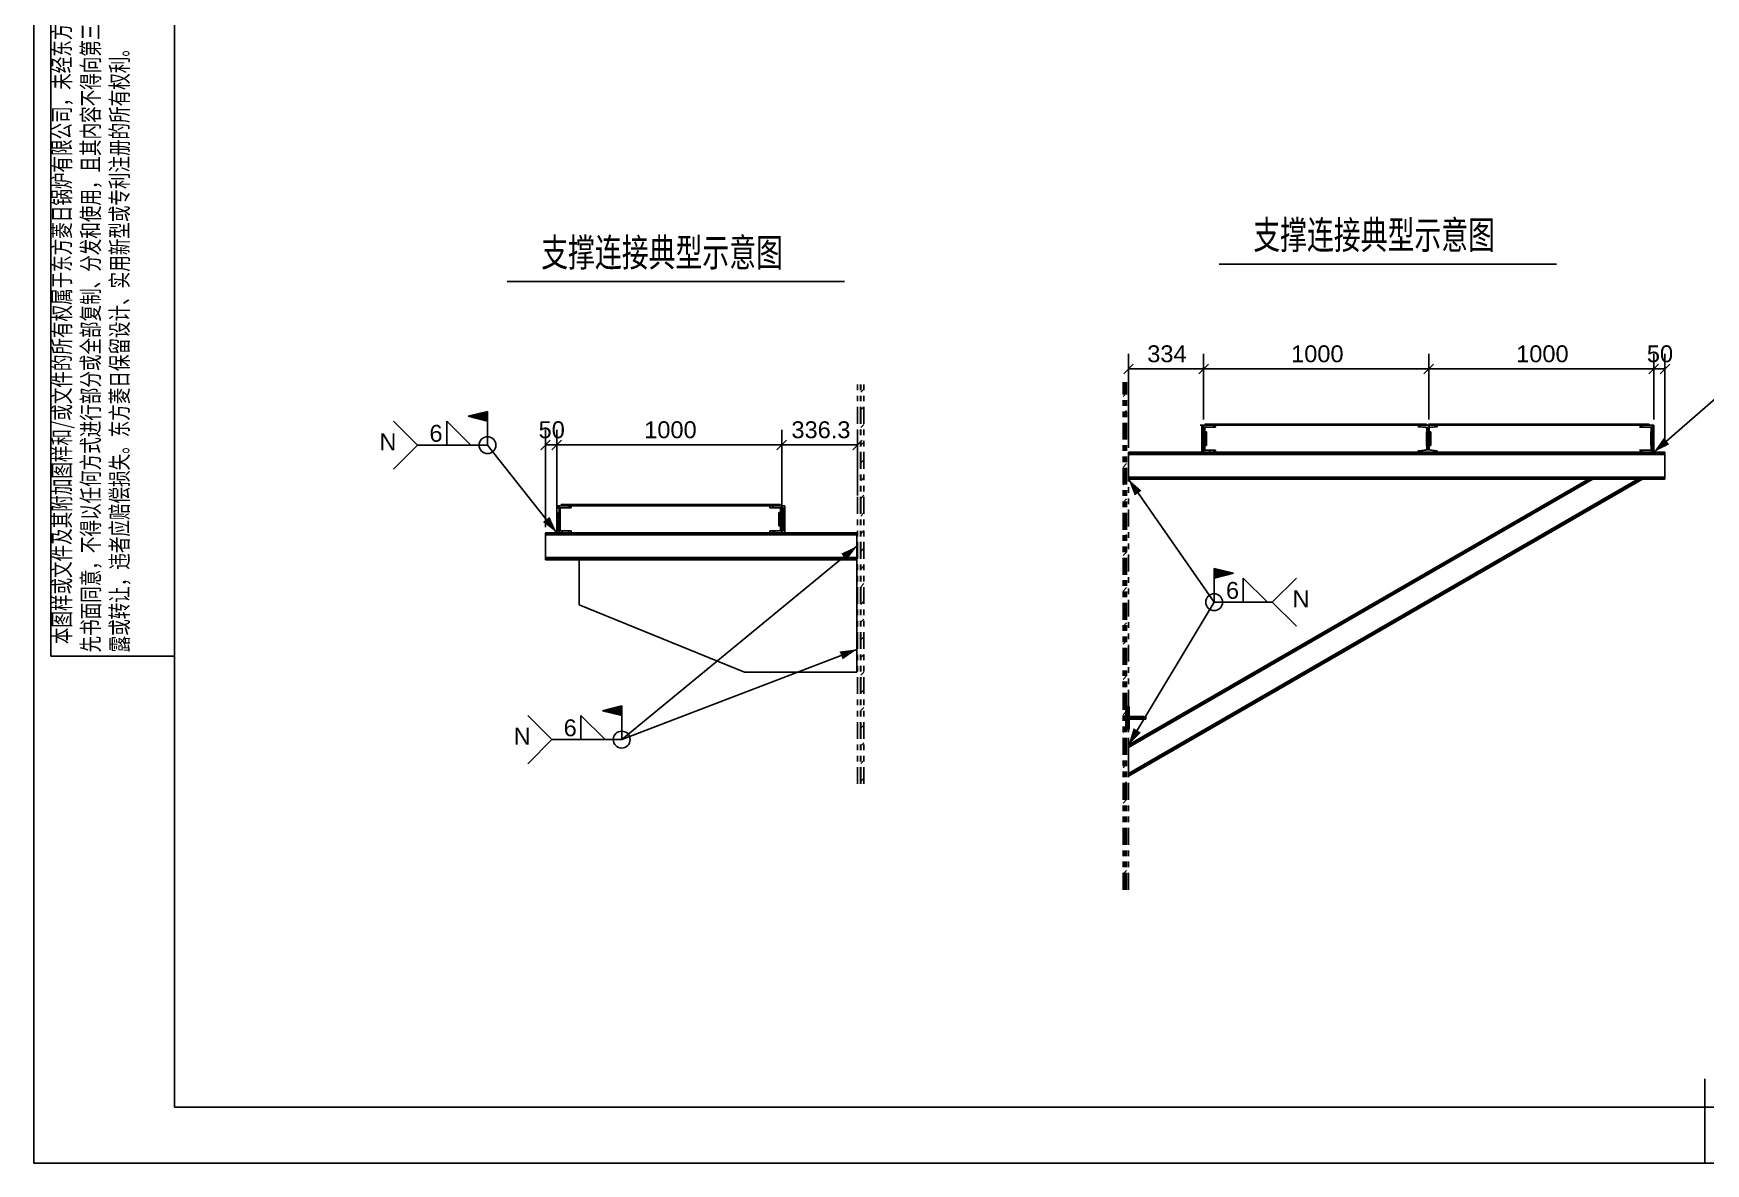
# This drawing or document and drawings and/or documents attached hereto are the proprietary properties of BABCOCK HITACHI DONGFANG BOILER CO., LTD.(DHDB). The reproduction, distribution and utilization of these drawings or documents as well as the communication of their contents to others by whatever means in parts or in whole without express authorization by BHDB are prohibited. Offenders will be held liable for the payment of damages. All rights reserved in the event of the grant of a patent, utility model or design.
# Model space of a CAD drawing. Extents: x -29529 to 29888, y -30881 to 11129.
# Drawn here: x -29529 to 191, y -30881 to -10797 of the extents above; entities that cross this region are included whole.
import ezdxf
from ezdxf.enums import TextEntityAlignment as Align

# ---------------------------------------------------------------- set-up
doc = ezdxf.new("R2010")
doc.units = 0
for name, pattern in [('XKITLINE00', [0]), ('XKITLINE01', [4, 1, -1, 1, -1]), ('XKITLINE05', [8, 3, -1, 1, -1, 1, -1])]:
    doc.linetypes.add(name, pattern=pattern)
doc.layers.add('13图框与明细表层', color=3, linetype='CONTINUOUS', lineweight=25)
doc.layers.add('14图纸信息层', color=2, linetype='CONTINUOUS', lineweight=25)
for name, color, linetype in [('dimension', 7, 'CONTINUOUS'), ('part1', 7, 'CONTINUOUS'), ('view', 7, 'CONTINUOUS'), ('weld', 7, 'CONTINUOUS')]:
    doc.layers.add(name, color=color, linetype=linetype)
doc.styles.add('FSDBHZ', font='dgtxt.shx', dxfattribs={"width": 0.7, "bigfont": 'dghzfs.shx'})
doc.styles.get("Standard").update_dxf_attribs({"font": 'dgtxt.shx', "width": 0.7})
doc.styles.add('STYLE_1', font='arial.ttf', dxfattribs={"height": 0.2})

# ---------------------------------------------------------------- blocks, each defined once
blk = doc.blocks.new('*D827')
at = {"layer": 'part1', "color": 0, "linetype": 'XKITLINE00'}
for p, q in [((1423.58, 184.69), (1424.22, 185.33)), ((1423.58, 181.54), (1424.22, 182.18)), ((1423.58, 178.4), (1424.22, 179.04)), ((1423.58, 175.26), (1424.22, 175.9)), ((1423.58, 172.11), (1424.22, 172.75)), ((1423.58, 168.97), (1424.22, 169.61)), ((1423.58, 165.83), (1424.22, 166.47)), ((1423.58, 162.68), (1424.22, 163.32)), ((1423.58, 159.54), (1424.22, 160.18)), ((1423.58, 156.4), (1424.22, 157.04)), ((1423.58, 153.25), (1424.22, 153.89)), ((1423.58, 150.11), (1424.22, 150.75)), ((1423.58, 146.97), (1424.22, 147.61)), ((1423.58, 143.83), (1424.22, 144.47)), ((1423.58, 140.68), (1424.22, 141.32)), ((1423.58, 137.54), (1424.22, 138.18)), ((1423.58, 134.4), (1424.22, 135.04)), ((1423.58, 131.25), (1424.22, 131.89)), ((1423.58, 128.11), (1424.22, 128.75)), ((1423.58, 124.97), (1424.22, 125.61)), ((1423.58, 121.82), (1424.22, 122.46)), ((1423.58, 118.68), (1424.22, 119.32)), ((1423.58, 115.54), (1424.22, 116.18)), ((1423.58, 112.39), (1424.22, 113.03)), ((1423.58, 109.25), (1424.22, 109.89)), ((1423.58, 106.11), (1424.22, 106.75)), ((1423.58, 102.97), (1424.22, 103.61)), ((1423.58, 99.82), (1424.22, 100.46)), ((1423.91, 97.01), (1424.22, 97.32))]:
    blk.add_line(p, q, dxfattribs=at)
blk = doc.blocks.new('*D828')
at = {"layer": 'part1', "color": 0, "linetype": 'XKITLINE00'}
for p, q in [((1424.18, 125.57), (1424.32, 125.71)), ((1425.94, 127.33), (1426.18, 127.57))]:
    blk.add_line(p, q, dxfattribs=at)
blk = doc.blocks.new('*D829')
at = {"layer": 'part1', "color": 0, "linetype": 'XKITLINE00'}
for p, q in [((1424.07, 128.61), (1424.32, 128.85)), ((1426.18, 127.57), (1426.42, 127.81))]:
    blk.add_line(p, q, dxfattribs=at)
blk = doc.blocks.new('*D830')
at = {"layer": 'part1', "color": 0, "linetype": 'XKITLINE00'}
for p, q in [((1478.18, 179.57), (1478.37, 179.76)), ((1481.32, 179.57), (1481.52, 179.77)), ((1484.46, 179.57), (1484.66, 179.77)), ((1487.61, 179.57), (1487.81, 179.77)), ((1490.76, 179.57), (1490.95, 179.77)), ((1493.89, 179.57), (1494.09, 179.76)), ((1497.04, 179.57), (1497.23, 179.76)), ((1500.18, 179.57), (1500.38, 179.77)), ((1503.32, 179.57), (1503.52, 179.77)), ((1506.47, 179.57), (1506.67, 179.77)), ((1509.61, 179.57), (1509.81, 179.77)), ((1512.75, 179.57), (1512.95, 179.77)), ((1515.89, 179.57), (1516.09, 179.77))]:
    blk.add_line(p, q, dxfattribs=at)
blk = doc.blocks.new('*D831')
at = {"layer": 'part1', "color": 0, "linetype": 'XKITLINE00'}
for p, q in [((1440.46, 179.57), (1440.66, 179.77)), ((1443.6, 179.57), (1443.8, 179.76)), ((1446.75, 179.57), (1446.95, 179.77)), ((1449.9, 179.57), (1450.09, 179.77)), ((1453.03, 179.57), (1453.23, 179.76)), ((1456.18, 179.57), (1456.37, 179.76)), ((1459.32, 179.57), (1459.52, 179.77)), ((1462.46, 179.57), (1462.66, 179.77)), ((1465.61, 179.57), (1465.81, 179.77)), ((1468.75, 179.57), (1468.95, 179.77)), ((1471.89, 179.57), (1472.09, 179.77)), ((1475.03, 179.57), (1475.23, 179.77))]:
    blk.add_line(p, q, dxfattribs=at)
blk = doc.blocks.new('*D832')
at = {"layer": 'part1', "color": 0, "linetype": 'XKITLINE00'}
for p, q in [((1477.55, 178.94), (1477.75, 179.14)), ((1477.78, 179.17), (1478.18, 179.57)), ((1477.55, 175.8), (1477.75, 176)), ((1476.52, 174.77), (1476.85, 175.1))]:
    blk.add_line(p, q, dxfattribs=at)
blk = doc.blocks.new('*D833')
at = {"layer": 'part1', "color": 0, "linetype": 'XKITLINE00'}
for p, q in [((1515.57, 179.24), (1515.89, 179.57)), ((1517.47, 178), (1517.69, 178.22)), ((1517.38, 174.77), (1517.69, 175.08))]:
    blk.add_line(p, q, dxfattribs=at)
blk = doc.blocks.new('*D834')
at = {"layer": 'part1', "color": 0, "linetype": 'XKITLINE00'}
for p, q in [((1437.59, 176.7), (1437.81, 176.92)), ((1438.8, 174.77), (1439.16, 175.13))]:
    blk.add_line(p, q, dxfattribs=at)
blk = doc.blocks.new('*D835')
at = {"layer": 'part1', "color": 0, "linetype": 'XKITLINE00'}
for p, q in [((1500.55, 781.82), (1501.12, 782.38)), ((1500.55, 778.68), (1501.12, 779.24)), ((1500.55, 775.53), (1501.12, 776.1)), ((1500.55, 772.39), (1501.12, 772.95)), ((1500.55, 769.25), (1501.12, 769.81)), ((1500.55, 766.1), (1501.12, 766.67)), ((1500.55, 762.96), (1501.12, 763.52)), ((1500.55, 759.82), (1501.12, 760.38)), ((1500.55, 756.68), (1501.12, 757.24)), ((1500.55, 753.53), (1501.12, 754.1)), ((1500.55, 750.39), (1501.12, 750.95)), ((1500.55, 747.25), (1501.12, 747.81)), ((1500.55, 744.1), (1501.12, 744.67)), ((1500.55, 740.96), (1501.12, 741.52)), ((1500.55, 737.82), (1501.12, 738.38)), ((1500.55, 734.67), (1501.12, 735.24)), ((1500.55, 731.53), (1501.12, 732.09)), ((1500.55, 728.39), (1501.12, 728.95)), ((1500.55, 725.24), (1501.12, 725.81)), ((1500.55, 722.1), (1501.12, 722.66)), ((1500.55, 718.96), (1501.12, 719.52)), ((1500.55, 715.82), (1501.12, 716.38)), ((1500.55, 712.67), (1501.12, 713.24))]:
    blk.add_line(p, q, dxfattribs=at)
blk = doc.blocks.new('*D836')
at = {"layer": 'part1', "color": 0, "linetype": 'XKITLINE00'}
for p, q in [((1448.97, 761.66), (1449.17, 761.86)), ((1452.11, 761.66), (1452.31, 761.86)), ((1455.25, 761.66), (1455.45, 761.86)), ((1458.4, 761.66), (1458.6, 761.86)), ((1461.54, 761.67), (1461.74, 761.86)), ((1464.68, 761.66), (1464.88, 761.86)), ((1467.83, 761.66), (1468.03, 761.86)), ((1470.97, 761.66), (1471.17, 761.86)), ((1474.11, 761.66), (1474.31, 761.86)), ((1477.26, 761.66), (1477.46, 761.86)), ((1480.4, 761.66), (1480.6, 761.86)), ((1483.54, 761.66), (1483.74, 761.86))]:
    blk.add_line(p, q, dxfattribs=at)
blk = doc.blocks.new('*D837')
at = {"layer": 'part1', "color": 0, "linetype": 'XKITLINE00'}
for p, q in [((1448.61, 761.3), (1448.97, 761.66)), ((1446.94, 759.63), (1447.16, 759.85)), ((1447.31, 756.86), (1447.67, 757.22))]:
    blk.add_line(p, q, dxfattribs=at)
blk = doc.blocks.new('*D838')
at = {"layer": 'part1', "color": 0, "linetype": 'XKITLINE00'}
for p, q in [((1486.33, 761.3), (1486.69, 761.66)), ((1486.82, 758.65), (1487.04, 758.87)), ((1485.03, 756.86), (1485.39, 757.22))]:
    blk.add_line(p, q, dxfattribs=at)
blk = doc.blocks.new('*D863')
at = {"layer": 'dimension', "color": 1, "linetype": 'XKITLINE00'}
for p, q in [((1425.39, 190.41), (1423.69, 188.72)), ((1424.54, 175.77), (1424.54, 192.27)), ((1438.75, 190.41), (1437.05, 188.72)), ((1437.9, 180.57), (1437.9, 192.27)), ((1424.54, 189.57), (1437.9, 189.57))]:
    blk.add_line(p, q, dxfattribs=at)
at = {"layer": 'dimension', "color": 1, "style": 'STYLE_1'}
blk.add_text('334', height=3, dxfattribs=at).set_placement((1427.88, 190.77))
blk = doc.blocks.new('*D864')
at = {"layer": 'dimension', "color": 1, "linetype": 'XKITLINE00'}
for p, q in [((1438.75, 190.41), (1437.05, 188.72)), ((1437.9, 180.57), (1437.9, 192.27)), ((1478.75, 190.41), (1477.05, 188.72)), ((1477.9, 180.57), (1477.9, 192.27)), ((1437.9, 189.57), (1477.9, 189.57))]:
    blk.add_line(p, q, dxfattribs=at)
at = {"layer": 'dimension', "color": 1, "style": 'STYLE_1'}
blk.add_text('1000', height=3, dxfattribs=at).set_placement((1453.45, 190.77))
blk = doc.blocks.new('*D865')
at = {"layer": 'dimension', "color": 1, "linetype": 'XKITLINE00'}
for p, q in [((1478.75, 190.41), (1477.05, 188.72)), ((1477.9, 180.57), (1477.9, 192.27)), ((1518.75, 190.41), (1517.05, 188.72)), ((1517.9, 180.57), (1517.9, 192.27)), ((1477.9, 189.57), (1517.9, 189.57))]:
    blk.add_line(p, q, dxfattribs=at)
at = {"layer": 'dimension', "color": 1, "style": 'STYLE_1'}
blk.add_text('1000', height=3, dxfattribs=at).set_placement((1493.45, 190.77))
blk = doc.blocks.new('*D866')
at = {"layer": 'dimension', "color": 1, "linetype": 'XKITLINE00'}
for p, q in [((1518.75, 190.41), (1517.05, 188.72)), ((1517.9, 180.57), (1517.9, 192.27)), ((1520.75, 190.41), (1519.05, 188.72)), ((1519.9, 175.77), (1519.9, 192.27)), ((1517.9, 189.57), (1519.9, 189.57))]:
    blk.add_line(p, q, dxfattribs=at)
at = {"layer": 'dimension', "color": 1, "style": 'STYLE_1'}
blk.add_text('50', height=3, dxfattribs=at).set_placement((1516.68, 190.77))
blk = doc.blocks.new('*D867')
at = {"layer": 'weld', "color": 3, "linetype": 'XKITLINE00'}
for p, q in [((1530.69, 185.93), (1530.69, 191.93)), ((1530.69, 191.93), (1534.12, 191.07)), ((1530.69, 190.21), (1534.12, 191.07)), ((1540.16, 185.93), (1535.87, 190.21)), ((1535.87, 190.21), (1535.87, 185.93)), ((1541.02, 185.93), (1545.3, 190.21)), ((1530.69, 185.93), (1517.9, 174.77)), ((1530.69, 185.93), (1541.02, 185.93)), ((1535.87, 185.93), (1540.16, 185.93)), ((1541.02, 185.93), (1545.3, 181.64))]:
    blk.add_line(p, q, dxfattribs=at)
for start, end in [(90, -90), (-90, 90)]:
    blk.add_arc((1530.69, 185.93), 1.5, start, end, dxfattribs=at)
at = {"layer": 'weld', "color": 3}
for points in [[(1530.69, 190.21), (1530.69, 191.93), (1530.69, 190.21), (1534.12, 191.07)], [(1517.9, 174.77), (1519.67, 177.3), (1517.9, 174.77), (1520.66, 176.17)]]:
    blk.add_solid(points, dxfattribs=at)
at = {"layer": 'weld', "color": 3, "style": 'STYLE_1'}
for s, p in [('6', (1532.79, 186.53)), ('N', (1544.62, 185.03))]:
    blk.add_text(s, height=3, dxfattribs=at).set_placement(p)
blk = doc.blocks.new('*D868')
at = {"layer": 'weld', "color": 3, "linetype": 'XKITLINE00'}
for p, q in [((1439.77, 148.12), (1424.54, 169.97)), ((1439.77, 148.12), (1439.77, 154.12)), ((1439.77, 154.12), (1443.2, 153.26)), ((1439.77, 152.41), (1443.2, 153.26)), ((1449.24, 148.12), (1444.95, 152.41)), ((1444.95, 152.41), (1444.95, 148.12)), ((1450.1, 148.12), (1454.38, 152.41)), ((1439.77, 148.12), (1424.54, 122.76)), ((1439.77, 148.12), (1450.1, 148.12)), ((1444.95, 148.12), (1449.24, 148.12)), ((1450.1, 148.12), (1454.38, 143.84))]:
    blk.add_line(p, q, dxfattribs=at)
for start, end in [(90, -90), (-90, 90)]:
    blk.add_arc((1439.77, 148.12), 1.5, start, end, dxfattribs=at)
at = {"layer": 'weld', "color": 3}
for points in [[(1424.54, 169.97), (1426.87, 167.93), (1424.54, 169.97), (1425.64, 167.08)], [(1439.77, 152.41), (1439.77, 154.12), (1439.77, 152.41), (1443.2, 153.26)], [(1424.54, 122.76), (1425.44, 125.72), (1424.54, 122.76), (1426.73, 124.95)]]:
    blk.add_solid(points, dxfattribs=at)
at = {"layer": 'weld', "color": 3, "style": 'STYLE_1'}
for s, p in [('6', (1441.87, 148.72)), ('N', (1453.7, 147.22))]:
    blk.add_text(s, height=3, dxfattribs=at).set_placement(p)
blk = doc.blocks.new('*D869')
at = {"layer": 'part1', "color": 6, "linetype": 'XKITLINE05'}
for p, q in [((1423.58, 97.01), (1423.58, 187.22)), ((1423.9, 97.01), (1423.9, 187.22)), ((1424.22, 97.01), (1424.22, 187.22)), ((1424.54, 129.57), (1424.54, 187.22)), ((1424.54, 125.57), (1424.54, 129.57)), ((1424.54, 97.01), (1424.54, 125.57))]:
    blk.add_line(p, q, dxfattribs=at)
blk = doc.blocks.new('*D870')
at = {"layer": 'part1', "color": 6, "linetype": 'XKITLINE05'}
for p, q in [((1423.78, 127.57), (1424.22, 127.57)), ((1423.78, 125.57), (1423.81, 125.57)), ((1423.81, 125.57), (1424.08, 125.57)), ((1424.02, 127.33), (1424.05, 127.33)), ((1424.02, 125.57), (1424.05, 125.57)), ((1424.05, 127.33), (1424.58, 127.33)), ((1424.05, 125.57), (1424.08, 125.57)), ((1424.08, 127.57), (1427.29, 127.57)), ((1424.08, 125.57), (1424.08, 127.57)), ((1424.08, 125.57), (1424.64, 125.57)), ((1424.32, 127.33), (1427.29, 127.33)), ((1424.32, 125.57), (1424.32, 127.33)), ((1424.4, 125.57), (1424.4, 127.57)), ((1424.64, 125.57), (1424.64, 127.33)), ((1427, 127.33), (1427, 127.33)), ((1427.29, 127.57), (1427.6, 127.57)), ((1427.29, 127.33), (1427.29, 127.57)), ((1427.29, 127.33), (1427.6, 127.33)), ((1427.48, 127.57), (1427.54, 127.57)), ((1427.54, 127.57), (1427.55, 127.57)), ((1427.6, 127.33), (1427.6, 127.57))]:
    blk.add_line(p, q, dxfattribs=at)
blk = doc.blocks.new('*D871')
at = {"layer": 'part1', "color": 6, "linetype": 'XKITLINE05'}
for p, q in [((1423.77, 129.57), (1424.06, 129.57)), ((1424.01, 129.57), (1424.07, 129.57)), ((1424.01, 127.81), (1424.3, 127.81)), ((1424.07, 129.57), (1424.65, 129.57)), ((1424.07, 127.57), (1424.07, 129.57)), ((1424.3, 127.81), (1424.32, 127.81)), ((1424.32, 127.81), (1424.32, 129.57)), ((1424.32, 127.81), (1427.61, 127.81)), ((1424.41, 127.57), (1424.41, 129.57)), ((1424.65, 127.81), (1424.65, 129.57)), ((1427.28, 127.57), (1427.28, 127.81)), ((1427.61, 127.57), (1427.61, 127.81)), ((1423.77, 127.57), (1424.41, 127.57)), ((1424.07, 127.57), (1427.28, 127.57)), ((1427.28, 127.57), (1427.29, 127.57)), ((1427.28, 127.57), (1427.29, 127.57)), ((1427.29, 127.57), (1427.29, 127.57)), ((1427.29, 127.57), (1427.48, 127.57)), ((1427.48, 127.57), (1427.55, 127.57)), ((1427.54, 127.57), (1427.55, 127.57)), ((1427.55, 127.57), (1427.61, 127.57))]:
    blk.add_line(p, q, dxfattribs=at)
blk = doc.blocks.new('*D872')
at = {"layer": 'part1', "color": 2, "linetype": 'XKITLINE00'}
blk.add_line((1438.11, 179.77), (1438.4, 179.77), dxfattribs=at)
at = {"layer": 'part1', "color": 0, "linetype": 'XKITLINE01'}
for p, q in [((1438.11, 179.57), (1477.5, 179.57)), ((1438.4, 179.77), (1477.5, 179.77)), ((1438.58, 179.57), (1438.58, 179.77)), ((1438.7, 179.57), (1438.7, 179.77)), ((1477.37, 179.57), (1477.37, 179.77)), ((1477.5, 179.57), (1477.5, 179.77))]:
    blk.add_line(p, q, dxfattribs=at)
blk = doc.blocks.new('*D873')
at = {"layer": 'part1', "color": 0, "linetype": 'XKITLINE01'}
for p, q in [((1475.96, 179.57), (1476.3, 179.57)), ((1476.17, 179.3), (1476.42, 179.3)), ((1476.3, 179.57), (1479.38, 179.57)), ((1476.42, 179.3), (1476.42, 179.57)), ((1476.42, 179.3), (1477.78, 179.17)), ((1477.55, 179.17), (1478, 179.17)), ((1477.8, 175.17), (1477.8, 179.17)), ((1478.92, 179.3), (1479.38, 179.3)), ((1475.96, 174.77), (1479.38, 174.77)), ((1476.17, 175.03), (1476.42, 175.03)), ((1476.42, 175.03), (1477.78, 175.16)), ((1476.42, 174.77), (1476.42, 175.03)), ((1477.55, 175.17), (1478, 175.17)), ((1478.92, 175.03), (1479.38, 175.03))]:
    blk.add_line(p, q, dxfattribs=at)
at = {"layer": 'part1', "color": 2, "linetype": 'XKITLINE00'}
for p, q in [((1475.96, 179.3), (1476.17, 179.3)), ((1477.34, 179.17), (1477.55, 179.17)), ((1477.78, 179.17), (1477.8, 179.17)), ((1478, 179.17), (1479.38, 179.3)), ((1478, 175.17), (1478, 179.17)), ((1479.38, 179.3), (1479.38, 179.57)), ((1475.96, 175.03), (1476.17, 175.03)), ((1477.34, 175.17), (1477.55, 175.17)), ((1477.78, 175.16), (1477.8, 175.17)), ((1478, 175.17), (1479.38, 175.03)), ((1479.38, 174.77), (1479.38, 175.03))]:
    blk.add_line(p, q, dxfattribs=at)
blk = doc.blocks.new('*D874')
at = {"layer": 'part1', "color": 2, "linetype": 'XKITLINE00'}
for p, q in [((1478.05, 179.77), (1516.98, 179.77)), ((1478.05, 179.57), (1478.05, 179.77)), ((1478.05, 179.57), (1516.9, 179.57)), ((1516.9, 179.57), (1516.9, 179.77)), ((1516.98, 179.77), (1517.1, 179.77)), ((1516.98, 179.57), (1516.98, 179.77)), ((1517.1, 179.57), (1517.1, 179.77))]:
    blk.add_line(p, q, dxfattribs=at)
at = {"layer": 'part1', "color": 0, "linetype": 'XKITLINE01'}
for p, q in [((1478.05, 179.77), (1516.98, 179.77)), ((1478.17, 179.57), (1478.17, 179.77)), ((1478.3, 179.57), (1478.3, 179.77)), ((1516.9, 179.57), (1517.1, 179.57))]:
    blk.add_line(p, q, dxfattribs=at)
blk = doc.blocks.new('*D875')
at = {"layer": 'part1', "color": 2, "linetype": 'XKITLINE00'}
for p, q in [((1438.4, 179.77), (1477.37, 179.77)), ((1438.4, 179.57), (1438.4, 179.77)), ((1438.4, 179.57), (1477.25, 179.57)), ((1477.25, 179.57), (1477.25, 179.77)), ((1477.37, 179.77), (1477.5, 179.77)), ((1477.37, 179.57), (1477.37, 179.77)), ((1477.5, 179.57), (1477.5, 179.77))]:
    blk.add_line(p, q, dxfattribs=at)
at = {"layer": 'part1', "color": 0, "linetype": 'XKITLINE01'}
for p, q in [((1438.4, 179.77), (1477.37, 179.77)), ((1438.58, 179.57), (1438.58, 179.77)), ((1438.7, 179.57), (1438.7, 179.77)), ((1477.25, 179.57), (1477.5, 179.57))]:
    blk.add_line(p, q, dxfattribs=at)
blk = doc.blocks.new('*D876')
at = {"layer": 'part1', "color": 2, "linetype": 'XKITLINE00'}
for p, q in [((1476.17, 179.57), (1479.13, 179.57)), ((1476.17, 179.3), (1476.17, 179.57)), ((1476.17, 179.3), (1477.55, 179.17)), ((1477.55, 175.17), (1477.55, 179.17)), ((1477.75, 179.17), (1479.13, 179.3)), ((1477.75, 179.17), (1478, 179.17)), ((1477.75, 175.17), (1477.75, 179.17)), ((1477.78, 179.17), (1477.8, 179.17)), ((1478, 179.17), (1479.38, 179.3)), ((1478, 175.17), (1478, 179.17)), ((1479.13, 179.3), (1479.13, 179.57)), ((1479.13, 179.3), (1479.38, 179.3)), ((1479.38, 179.3), (1479.38, 179.57)), ((1476.17, 175.03), (1477.55, 175.17)), ((1476.17, 174.77), (1476.17, 175.03)), ((1476.17, 174.77), (1479.13, 174.77)), ((1477.75, 175.17), (1478, 175.17)), ((1477.75, 175.17), (1479.13, 175.03)), ((1477.78, 175.16), (1477.8, 175.17)), ((1478, 175.17), (1479.38, 175.03)), ((1479.13, 175.03), (1479.38, 175.03)), ((1479.13, 174.77), (1479.13, 175.03)), ((1479.13, 174.77), (1479.36, 174.77)), ((1479.38, 174.77), (1479.38, 175.03))]:
    blk.add_line(p, q, dxfattribs=at)
at = {"layer": 'part1', "color": 0, "linetype": 'XKITLINE01'}
for p, q in [((1476.17, 179.3), (1476.42, 179.3)), ((1476.42, 179.3), (1476.42, 179.57)), ((1476.42, 179.3), (1477.78, 179.17)), ((1477.55, 179.17), (1477.8, 179.17)), ((1477.8, 175.17), (1477.8, 179.17)), ((1479.13, 179.57), (1479.38, 179.57)), ((1476.17, 175.03), (1476.42, 175.03)), ((1476.42, 175.03), (1477.78, 175.16)), ((1476.42, 174.77), (1476.42, 175.03)), ((1477.55, 175.17), (1477.8, 175.17)), ((1479.36, 174.77), (1479.38, 174.77))]:
    blk.add_line(p, q, dxfattribs=at)
blk = doc.blocks.new('*D877')
at = {"layer": 'part1', "color": 2, "linetype": 'XKITLINE00'}
for p, q in [((1515.57, 179.57), (1517.9, 179.57)), ((1515.57, 179.21), (1515.57, 179.57)), ((1515.57, 179.21), (1517.47, 179.21)), ((1517.47, 175.13), (1517.47, 179.21)), ((1517.69, 174.77), (1517.69, 179.57)), ((1517.9, 174.77), (1517.9, 179.57)), ((1515.57, 175.13), (1517.47, 175.13)), ((1515.57, 174.77), (1515.57, 175.13)), ((1515.57, 174.77), (1517.88, 174.77))]:
    blk.add_line(p, q, dxfattribs=at)
at = {"layer": 'part1', "color": 0, "linetype": 'XKITLINE01'}
for p, q in [((1515.78, 179.21), (1515.78, 179.57)), ((1517.47, 179.21), (1517.68, 179.21)), ((1517.68, 175.13), (1517.68, 179.21)), ((1517.69, 179.57), (1517.9, 179.57)), ((1515.57, 174.77), (1515.78, 174.77)), ((1515.78, 174.77), (1515.78, 175.13)), ((1517.47, 175.13), (1517.68, 175.13)), ((1517.88, 174.77), (1517.9, 174.77)), ((1517.88, 174.77), (1517.9, 174.77))]:
    blk.add_line(p, q, dxfattribs=at)
blk = doc.blocks.new('*D878')
at = {"layer": 'part1', "color": 2, "linetype": 'XKITLINE00'}
for p, q in [((1437.59, 179.57), (1439.72, 179.57)), ((1437.59, 174.77), (1437.59, 179.57)), ((1437.81, 179.21), (1440.02, 179.21)), ((1437.81, 175.13), (1437.81, 179.21)), ((1438.12, 175.13), (1438.12, 179.21)), ((1439.72, 179.21), (1439.72, 179.57)), ((1440.02, 179.21), (1440.02, 179.57)), ((1437.59, 174.77), (1439.99, 174.77)), ((1437.81, 175.13), (1439.91, 175.13)), ((1439.72, 174.77), (1439.72, 175.13)), ((1439.91, 175.13), (1440.02, 175.13)), ((1440.02, 174.77), (1440.02, 175.13))]:
    blk.add_line(p, q, dxfattribs=at)
at = {"layer": 'part1', "color": 0, "linetype": 'XKITLINE01'}
for p, q in [((1437.59, 179.57), (1437.79, 179.57)), ((1437.9, 174.77), (1437.9, 179.57)), ((1439.72, 179.57), (1440.02, 179.57)), ((1437.81, 175.13), (1438.01, 175.13)), ((1439.72, 175.13), (1439.91, 175.13)), ((1439.99, 174.77), (1440.02, 174.77))]:
    blk.add_line(p, q, dxfattribs=at)
blk = doc.blocks.new('*D879')
at = {"layer": 'part1', "color": 2, "linetype": 'XKITLINE00'}
for p, q in [((1424.54, 117.22), (1515.9, 169.97)), ((1424.54, 117.52), (1515.38, 169.97)), ((1424.54, 117.68), (1515.1, 169.97)), ((1424.54, 122.3), (1507.1, 169.97)), ((1424.54, 122.46), (1506.83, 169.97)), ((1424.54, 122.76), (1506.3, 169.97)), ((1506.3, 169.97), (1506.83, 169.97)), ((1515.38, 169.97), (1515.9, 169.97)), ((1424.54, 117.52), (1424.54, 122.76)), ((1424.54, 117.22), (1424.54, 117.52))]:
    blk.add_line(p, q, dxfattribs=at)
at = {"layer": 'part1', "color": 0, "linetype": 'XKITLINE01'}
blk.add_line((1506.83, 169.97), (1515.38, 169.97), dxfattribs=at)
blk = doc.blocks.new('*D880')
at = {"layer": 'part1', "color": 2, "linetype": 'XKITLINE00'}
for p, q in [((1424.54, 169.97), (1424.54, 174.77)), ((1424.54, 174.77), (1437.59, 174.77)), ((1424.54, 174.5), (1519.9, 174.5)), ((1424.54, 174.37), (1519.9, 174.37)), ((1439.99, 174.77), (1476.17, 174.77)), ((1479.36, 174.77), (1515.57, 174.77)), ((1517.88, 174.77), (1519.9, 174.77)), ((1519.9, 169.97), (1519.9, 174.77)), ((1424.54, 170.37), (1519.9, 170.37)), ((1424.54, 170.23), (1519.9, 170.23)), ((1424.54, 169.97), (1519.9, 169.97))]:
    blk.add_line(p, q, dxfattribs=at)
at = {"layer": 'part1', "color": 0, "linetype": 'XKITLINE01'}
for p, q in [((1437.59, 174.77), (1439.99, 174.77)), ((1476.17, 174.77), (1479.36, 174.77)), ((1515.57, 174.77), (1517.88, 174.77))]:
    blk.add_line(p, q, dxfattribs=at)
blk = doc.blocks.new('*D881')
at = {"layer": 'part1', "color": 2, "linetype": 'XKITLINE00'}
for p, q in [((1517.41, 178.37), (1517.47, 178.37)), ((1517.41, 175.97), (1517.41, 178.37)), ((1517.41, 175.97), (1517.47, 175.97))]:
    blk.add_line(p, q, dxfattribs=at)
at = {"layer": 'part1', "color": 0, "linetype": 'XKITLINE01'}
for p, q in [((1517.47, 178.37), (1517.65, 178.37)), ((1517.65, 175.97), (1517.65, 178.37)), ((1517.47, 175.97), (1517.65, 175.97))]:
    blk.add_line(p, q, dxfattribs=at)
blk = doc.blocks.new('*D882')
at = {"layer": 'part1', "color": 2, "linetype": 'XKITLINE00'}
for p, q in [((1438.16, 178.37), (1438.4, 178.37)), ((1438.16, 175.97), (1438.16, 178.37)), ((1438.4, 175.97), (1438.4, 178.37)), ((1438.16, 175.97), (1438.4, 175.97))]:
    blk.add_line(p, q, dxfattribs=at)
blk = doc.blocks.new('*D883')
at = {"layer": 'part1', "color": 2, "linetype": 'XKITLINE00'}
for p, q in [((1477.52, 178.37), (1477.55, 178.37)), ((1477.52, 175.97), (1477.52, 178.37)), ((1477.52, 175.97), (1477.55, 175.97))]:
    blk.add_line(p, q, dxfattribs=at)
at = {"layer": 'part1', "color": 0, "linetype": 'XKITLINE01'}
for p, q in [((1477.55, 178.37), (1477.76, 178.37)), ((1477.76, 175.97), (1477.76, 178.37)), ((1477.55, 175.97), (1477.76, 175.97))]:
    blk.add_line(p, q, dxfattribs=at)
blk = doc.blocks.new('*D884')
at = {"layer": 'part1', "color": 2, "linetype": 'XKITLINE00'}
for p, q in [((1478.04, 178.37), (1478.28, 178.37)), ((1478.04, 175.97), (1478.04, 178.37)), ((1478.28, 175.97), (1478.28, 178.37)), ((1478.04, 175.97), (1478.28, 175.97))]:
    blk.add_line(p, q, dxfattribs=at)
blk = doc.blocks.new('*D885')
at = {"layer": 'part1', "color": 2, "linetype": 'XKITLINE00'}
for p, q in [((1437.3, 179.57), (1437.59, 179.57)), ((1438.12, 175.13), (1438.12, 179.21)), ((1440.02, 179.21), (1440.02, 179.57)), ((1440.02, 174.77), (1440.02, 175.13))]:
    blk.add_line(p, q, dxfattribs=at)
at = {"layer": 'part1', "color": 0, "linetype": 'XKITLINE01'}
for p, q in [((1437.52, 179.21), (1437.69, 179.21)), ((1437.59, 179.57), (1437.79, 179.57)), ((1437.69, 179.21), (1440.02, 179.21)), ((1437.79, 179.57), (1440.02, 179.57)), ((1437.9, 174.77), (1437.9, 179.57)), ((1437.3, 174.77), (1440.02, 174.77)), ((1437.52, 175.13), (1440.02, 175.13))]:
    blk.add_line(p, q, dxfattribs=at)
blk = doc.blocks.new('*D886')
at = {"layer": 'part1', "color": 0, "linetype": 'XKITLINE01'}
for p, q in [((1515.39, 179.57), (1517.69, 179.57)), ((1515.57, 179.21), (1517.68, 179.21)), ((1515.78, 179.21), (1515.78, 179.57)), ((1517.51, 179.57), (1517.9, 179.57)), ((1517.68, 175.13), (1517.68, 179.21)), ((1515.39, 174.77), (1515.78, 174.77)), ((1515.57, 175.13), (1515.78, 175.13)), ((1515.78, 175.13), (1517.68, 175.13)), ((1515.78, 174.77), (1515.78, 175.13)), ((1515.78, 174.77), (1517.9, 174.77))]:
    blk.add_line(p, q, dxfattribs=at)
at = {"layer": 'part1', "color": 2, "linetype": 'XKITLINE00'}
for p, q in [((1515.39, 179.21), (1515.57, 179.21)), ((1517.9, 174.77), (1517.9, 179.57)), ((1515.39, 175.13), (1515.57, 175.13))]:
    blk.add_line(p, q, dxfattribs=at)
blk = doc.blocks.new('*D887')
at = {"layer": 'part1', "color": 2, "linetype": 'XKITLINE00'}
blk.add_line((1477.84, 179.77), (1478.05, 179.77), dxfattribs=at)
at = {"layer": 'part1', "color": 0, "linetype": 'XKITLINE01'}
for p, q in [((1477.84, 179.57), (1515.78, 179.57)), ((1478.05, 179.77), (1517.1, 179.77)), ((1478.17, 179.57), (1478.17, 179.77)), ((1478.3, 179.57), (1478.3, 179.77)), ((1515.78, 179.57), (1517.1, 179.57)), ((1516.98, 179.57), (1516.98, 179.77)), ((1517.1, 179.57), (1517.1, 179.77))]:
    blk.add_line(p, q, dxfattribs=at)
blk = doc.blocks.new('*D889')
at = {"layer": 'weld', "color": 3, "linetype": 'XKITLINE00'}
for p, q in [((1421.79, 772.42), (1417.51, 776.7)), ((1431.26, 772.42), (1426.97, 776.7)), ((1426.97, 776.7), (1426.97, 772.42)), ((1434.22, 778.42), (1430.79, 777.56)), ((1434.22, 776.7), (1430.79, 777.56)), ((1434.22, 772.42), (1434.22, 778.42)), ((1421.79, 772.42), (1417.51, 768.13)), ((1421.79, 772.42), (1434.22, 772.42)), ((1426.97, 772.42), (1431.26, 772.42)), ((1434.22, 772.42), (1446.52, 756.86))]:
    blk.add_line(p, q, dxfattribs=at)
for start, end in [(90, -90), (-90, 90)]:
    blk.add_arc((1434.22, 772.42), 1.5, start, end, dxfattribs=at)
at = {"layer": 'weld', "color": 3}
for points in [[(1434.22, 776.7), (1430.79, 777.56), (1434.22, 776.7), (1434.22, 778.42)], [(1446.52, 756.86), (1444.07, 758.75), (1446.52, 756.86), (1445.25, 759.68)]]:
    blk.add_solid(points, dxfattribs=at)
at = {"layer": 'weld', "color": 3, "style": 'STYLE_1'}
for s, p in [('6', (1423.89, 773.02)), ('N', (1415, 771.52))]:
    blk.add_text(s, height=3, dxfattribs=at).set_placement(p)
blk = doc.blocks.new('*D890')
at = {"layer": 'weld', "color": 3, "linetype": 'XKITLINE00'}
for p, q in [((1458.07, 720.09), (1499.88, 754.46)), ((1458.07, 720.09), (1499.88, 736.13)), ((1458.07, 726.09), (1454.64, 725.23)), ((1458.07, 724.38), (1454.64, 725.23)), ((1458.07, 720.09), (1458.07, 726.09)), ((1445.65, 720.09), (1441.36, 724.38)), ((1455.12, 720.09), (1450.83, 724.38)), ((1450.83, 724.38), (1450.83, 720.09)), ((1445.65, 720.09), (1441.36, 715.8)), ((1445.65, 720.09), (1458.07, 720.09)), ((1450.83, 720.09), (1455.12, 720.09))]:
    blk.add_line(p, q, dxfattribs=at)
for start, end in [(90, -90), (-90, 90)]:
    blk.add_arc((1458.07, 720.09), 1.5, start, end, dxfattribs=at)
at = {"layer": 'weld', "color": 3}
for points in [[(1499.88, 754.46), (1498.04, 751.98), (1499.88, 754.46), (1497.09, 753.14)], [(1499.88, 736.13), (1497.35, 734.35), (1499.88, 736.13), (1496.81, 735.75)], [(1458.07, 724.38), (1454.64, 725.23), (1458.07, 724.38), (1458.07, 726.09)]]:
    blk.add_solid(points, dxfattribs=at)
at = {"layer": 'weld', "color": 3, "style": 'STYLE_1'}
for s, p in [('6', (1447.75, 720.69)), ('N', (1438.86, 719.19))]:
    blk.add_text(s, height=3, dxfattribs=at).set_placement(p)
blk = doc.blocks.new('*D891')
at = {"layer": 'dimension', "color": 1, "linetype": 'XKITLINE00'}
for p, q in [((1445.37, 773.31), (1443.67, 771.61)), ((1444.52, 757.86), (1444.52, 775.16)), ((1447.37, 773.31), (1445.67, 771.61)), ((1446.52, 757.86), (1446.52, 775.16)), ((1444.52, 772.46), (1446.52, 772.46))]:
    blk.add_line(p, q, dxfattribs=at)
at = {"layer": 'dimension', "color": 1, "style": 'STYLE_1'}
blk.add_text('50', height=3, dxfattribs=at).set_placement((1443.3, 773.66))
blk = doc.blocks.new('*D892')
at = {"layer": 'dimension', "color": 1, "linetype": 'XKITLINE00'}
for p, q in [((1447.37, 773.31), (1445.67, 771.61)), ((1446.52, 757.86), (1446.52, 775.16)), ((1487.37, 773.31), (1485.67, 771.61)), ((1486.52, 757.86), (1486.52, 775.16)), ((1446.52, 772.46), (1486.52, 772.46))]:
    blk.add_line(p, q, dxfattribs=at)
at = {"layer": 'dimension', "color": 1, "style": 'STYLE_1'}
blk.add_text('1000', height=3, dxfattribs=at).set_placement((1462.07, 773.66))
blk = doc.blocks.new('*D893')
at = {"layer": 'dimension', "color": 1, "linetype": 'XKITLINE00'}
for p, q in [((1487.37, 773.31), (1485.67, 771.61)), ((1486.52, 757.86), (1486.52, 775.16)), ((1500.83, 773.31), (1499.13, 771.61)), ((1499.98, 763.46), (1499.98, 775.16)), ((1486.52, 772.46), (1499.98, 772.46))]:
    blk.add_line(p, q, dxfattribs=at)
at = {"layer": 'dimension', "color": 1, "style": 'STYLE_1'}
blk.add_text('336.3', height=3, dxfattribs=at).set_placement((1488.24, 773.66))
blk = doc.blocks.new('*D894')
at = {"layer": 'part1', "color": 0, "linetype": 'XKITLINE01'}
for p, q in [((1446.78, 760.46), (1447.02, 760.46)), ((1446.78, 758.06), (1446.78, 760.46)), ((1446.78, 758.06), (1446.78, 760.46)), ((1446.78, 758.06), (1447.02, 758.06)), ((1447.02, 758.06), (1447.02, 760.46)), ((1447.02, 758.06), (1447.02, 760.46))]:
    blk.add_line(p, q, dxfattribs=at)
blk = doc.blocks.new('*D895')
at = {"layer": 'part1', "color": 6, "linetype": 'XKITLINE05'}
for p, q in [((1499.98, 712.21), (1499.98, 783.88)), ((1500.54, 712.21), (1500.54, 783.88)), ((1500.55, 712.21), (1500.55, 783.88)), ((1501.12, 712.21), (1501.12, 783.88))]:
    blk.add_line(p, q, dxfattribs=at)
blk = doc.blocks.new('*D896')
at = {"layer": 'part1', "color": 2, "linetype": 'XKITLINE00'}
for p, q in [((1447.32, 761.66), (1447.32, 761.86)), ((1447.32, 761.86), (1486.24, 761.86)), ((1447.45, 761.66), (1447.45, 761.86)), ((1447.74, 761.66), (1447.74, 761.86)), ((1447.74, 761.66), (1486.24, 761.66)), ((1486.24, 761.66), (1486.24, 761.86))]:
    blk.add_line(p, q, dxfattribs=at)
at = {"layer": 'part1', "color": 0, "linetype": 'XKITLINE01'}
for p, q in [((1447.32, 761.86), (1486.18, 761.86)), ((1447.32, 761.66), (1447.74, 761.66)), ((1485.73, 761.66), (1485.73, 761.86)), ((1485.85, 761.66), (1485.85, 761.86))]:
    blk.add_line(p, q, dxfattribs=at)
blk = doc.blocks.new('*D897')
at = {"layer": 'part1', "color": 2, "linetype": 'XKITLINE00'}
for p, q in [((1446.52, 761.66), (1449.06, 761.66)), ((1446.52, 756.86), (1446.52, 761.66)), ((1446.94, 756.86), (1446.94, 761.66)), ((1447.16, 761.3), (1449.06, 761.3)), ((1447.16, 757.22), (1447.16, 761.3)), ((1449.06, 761.3), (1449.06, 761.66)), ((1446.55, 756.86), (1449.06, 756.86)), ((1447.16, 757.22), (1449.06, 757.22)), ((1449.06, 756.86), (1449.06, 757.22))]:
    blk.add_line(p, q, dxfattribs=at)
at = {"layer": 'part1', "color": 0, "linetype": 'XKITLINE01'}
for p, q in [((1446.74, 761.3), (1448.76, 761.3)), ((1446.74, 757.22), (1446.74, 761.3)), ((1448.64, 761.3), (1448.64, 761.66)), ((1446.52, 756.86), (1446.55, 756.86)), ((1446.52, 756.86), (1446.55, 756.86)), ((1446.74, 757.22), (1447.16, 757.22)), ((1446.74, 757.22), (1447.16, 757.22)), ((1448.64, 756.86), (1448.64, 757.22))]:
    blk.add_line(p, q, dxfattribs=at)
blk = doc.blocks.new('*D898')
at = {"layer": 'part1', "color": 2, "linetype": 'XKITLINE00'}
for p, q in [((1484.4, 761.3), (1484.4, 761.66)), ((1484.4, 761.3), (1484.51, 761.3)), ((1484.51, 761.3), (1486.82, 761.3)), ((1484.91, 761.66), (1487.04, 761.66)), ((1484.91, 761.3), (1484.91, 761.66)), ((1486.3, 757.22), (1486.3, 761.3)), ((1486.82, 757.22), (1486.82, 761.3)), ((1487.04, 756.86), (1487.04, 761.66)), ((1484.4, 756.86), (1484.4, 757.22)), ((1484.4, 757.22), (1486.82, 757.22)), ((1484.43, 756.86), (1484.91, 756.86)), ((1484.91, 756.86), (1484.91, 757.22)), ((1484.91, 756.86), (1487.04, 756.86))]:
    blk.add_line(p, q, dxfattribs=at)
at = {"layer": 'part1', "color": 0, "linetype": 'XKITLINE01'}
for p, q in [((1484.4, 761.66), (1484.91, 761.66)), ((1484.4, 761.3), (1484.51, 761.3)), ((1486.52, 756.86), (1486.52, 761.66)), ((1486.73, 761.3), (1486.82, 761.3)), ((1484.4, 756.86), (1484.43, 756.86)), ((1484.84, 757.22), (1486.3, 757.22)), ((1486.73, 757.22), (1486.82, 757.22))]:
    blk.add_line(p, q, dxfattribs=at)
blk = doc.blocks.new('*D899')
at = {"layer": 'part1', "color": 0, "linetype": 'XKITLINE01'}
blk.add_line((1450.52, 752.06), (1499.88, 752.06), dxfattribs=at)
at = {"layer": 'part1', "color": 2, "linetype": 'XKITLINE00'}
for p, q in [((1450.52, 744.06), (1450.52, 752.06)), ((1499.88, 732.06), (1499.88, 752.06)), ((1450.52, 744.06), (1479.88, 732.06)), ((1479.88, 732.06), (1499.88, 732.06))]:
    blk.add_line(p, q, dxfattribs=at)
blk = doc.blocks.new('*D900')
at = {"layer": 'part1', "color": 2, "linetype": 'XKITLINE00'}
for p, q in [((1444.52, 752.06), (1444.52, 756.86)), ((1444.52, 756.86), (1446.55, 756.86)), ((1444.52, 756.6), (1499.88, 756.6)), ((1444.52, 756.46), (1499.88, 756.46)), ((1449.06, 756.86), (1484.43, 756.86)), ((1487.04, 756.86), (1499.88, 756.86)), ((1499.88, 752.06), (1499.88, 756.86)), ((1444.52, 752.46), (1499.88, 752.46)), ((1444.52, 752.33), (1499.88, 752.33)), ((1444.52, 752.06), (1499.88, 752.06))]:
    blk.add_line(p, q, dxfattribs=at)
at = {"layer": 'part1', "color": 0, "linetype": 'XKITLINE01'}
for p, q in [((1446.55, 756.86), (1449.06, 756.86)), ((1484.43, 756.86), (1487.04, 756.86))]:
    blk.add_line(p, q, dxfattribs=at)
blk = doc.blocks.new('*D901')
at = {"layer": 'part1', "color": 2, "linetype": 'XKITLINE00'}
for p, q in [((1486.02, 760.46), (1486.02, 760.46)), ((1486.02, 760.46), (1486.26, 760.46)), ((1486.02, 758.06), (1486.02, 760.46)), ((1486.02, 758.06), (1486.02, 758.06)), ((1486.02, 758.06), (1486.26, 758.06)), ((1486.26, 760.46), (1486.26, 760.46)), ((1486.26, 758.06), (1486.26, 760.46)), ((1486.26, 758.06), (1486.26, 758.06))]:
    blk.add_line(p, q, dxfattribs=at)
at = {"layer": 'part1', "color": 0, "linetype": 'XKITLINE01'}
for p, q in [((1486.02, 758.06), (1486.02, 760.46)), ((1486.26, 758.06), (1486.26, 760.46))]:
    blk.add_line(p, q, dxfattribs=at)
blk = doc.blocks.new('*D902')
at = {"layer": 'part1', "color": 0, "linetype": 'XKITLINE01'}
for p, q in [((1447.32, 761.86), (1486.17, 761.86)), ((1447.32, 761.66), (1447.32, 761.86)), ((1447.32, 761.66), (1484.4, 761.66)), ((1447.45, 761.66), (1447.45, 761.86)), ((1484.4, 761.66), (1486.17, 761.66)), ((1485.72, 761.66), (1485.72, 761.86)), ((1485.84, 761.66), (1485.84, 761.86))]:
    blk.add_line(p, q, dxfattribs=at)
blk = doc.blocks.new('*D903')
at = {"layer": 'part1', "color": 0, "linetype": 'XKITLINE01'}
for p, q in [((1446.52, 761.66), (1448.76, 761.66)), ((1446.74, 761.3), (1449.02, 761.3)), ((1446.74, 757.22), (1446.74, 761.3)), ((1446.86, 761.3), (1447.12, 761.3)), ((1448.64, 761.3), (1448.64, 761.66)), ((1448.76, 761.66), (1449.02, 761.66)), ((1446.52, 756.86), (1449.02, 756.86)), ((1446.74, 757.22), (1449.02, 757.22)), ((1448.64, 756.86), (1448.64, 757.22))]:
    blk.add_line(p, q, dxfattribs=at)
at = {"layer": 'part1', "color": 2, "linetype": 'XKITLINE00'}
blk.add_line((1446.52, 756.86), (1446.52, 761.66), dxfattribs=at)
blk = doc.blocks.new('*D904')
at = {"layer": 'part1', "color": 0, "linetype": 'XKITLINE01'}
for p, q in [((1484.4, 761.66), (1486.63, 761.66)), ((1484.4, 761.3), (1486.75, 761.3)), ((1484.4, 761.3), (1484.51, 761.3)), ((1486.52, 756.86), (1486.52, 761.66)), ((1486.63, 761.66), (1486.97, 761.66)), ((1484.4, 757.22), (1486.73, 757.22)), ((1484.4, 757.22), (1484.84, 757.22)), ((1484.4, 756.86), (1486.95, 756.86)), ((1484.84, 757.22), (1484.84, 757.22)), ((1484.84, 756.86), (1484.84, 756.86)), ((1486.73, 757.22), (1486.75, 757.22)), ((1486.95, 756.86), (1486.97, 756.86))]:
    blk.add_line(p, q, dxfattribs=at)
at = {"layer": 'part1', "color": 2, "linetype": 'XKITLINE00'}
for p, q in [((1484.4, 761.3), (1484.4, 761.66)), ((1486.3, 757.22), (1486.3, 761.3)), ((1484.4, 756.86), (1484.4, 757.22))]:
    blk.add_line(p, q, dxfattribs=at)

msp = doc.modelspace()

# ---------------------------------------------------------------- linework, layer by layer
at = {"layer": '13图框与明细表层', "color": 1}
for p, q in [((-29521.2, 11124.1), (-29521.2, -30875.9)), ((-29521.2, -30875.9), (29878.8, -30875.9))]:
    msp.add_line(p, q, dxfattribs=at)
at = {"layer": '13图框与明细表层', "color": 7}
for p, q in [((-27021.2, 10124.1), (-27021.2, -29875.9)), ((-29221.2, -21862.2), (-29221.2, 2137.8)), ((-27021.2, -21862.2), (-29221.2, -21862.2)), ((178.8, -30875.9), (178.8, -29375.9)), ((-27021.2, -29875.9), (28878.8, -29875.9))]:
    msp.add_line(p, q, dxfattribs=at)
at = {"layer": 'view', "color": 1, "linetype": 'XKITLINE00'}
for p, q in [((-8454.1, -14895), (-2455.6, -14895)), ((-21110.2, -15206.1), (-15111.7, -15206.1))]:
    msp.add_line(p, q, dxfattribs=at)

# ---------------------------------------------------------------- block references
at = {"layer": 'dimension', "xscale": 100, "yscale": 100, "zscale": 100}
for name, p in [('*D863', (-152520.3, -35716.9)), ('*D864', (-152520.3, -35716.9)), ('*D865', (-152520.3, -35716.9)), ('*D866', (-152520.3, -35716.9)), ('*D891', (-164880.4, -95355.9)), ('*D892', (-164880.4, -95355.9)), ('*D893', (-164880.4, -95355.9))]:
    msp.add_blockref(name, p, dxfattribs=at)
at = {"layer": 'part1', "xscale": 100, "yscale": 100, "zscale": 100}
for name, p in [('*D895', (-164880.4, -95355.9)), ('*D835', (-164880.4, -95355.9)), ('*D869', (-152520.3, -35716.9)), ('*D827', (-152520.3, -35716.9)), ('*D885', (-152520.3, -35716.9)), ('*D878', (-152520.3, -35716.9)), ('*D872', (-152520.3, -35716.9)), ('*D875', (-152520.3, -35716.9)), ('*D831', (-152520.3, -35716.9)), ('*D873', (-152520.3, -35716.9)), ('*D876', (-152520.3, -35716.9)), ('*D832', (-152520.3, -35716.9)), ('*D887', (-152520.3, -35716.9)), ('*D874', (-152520.3, -35716.9)), ('*D830', (-152520.3, -35716.9)), ('*D886', (-152520.3, -35716.9)), ('*D833', (-152520.3, -35716.9)), ('*D877', (-152520.3, -35716.9)), ('*D834', (-152520.3, -35716.9)), ('*D882', (-152520.3, -35716.9)), ('*D883', (-152520.3, -35716.9)), ('*D884', (-152520.3, -35716.9)), ('*D881', (-152520.3, -35716.9)), ('*D880', (-152520.3, -35716.9)), ('*D879', (-152520.3, -35716.9)), ('*D897', (-164880.4, -95355.9)), ('*D903', (-164880.4, -95355.9)), ('*D894', (-164880.4, -95355.9)), ('*D837', (-164880.4, -95355.9)), ('*D896', (-164880.4, -95355.9)), ('*D902', (-164880.4, -95355.9)), ('*D836', (-164880.4, -95355.9)), ('*D898', (-164880.4, -95355.9)), ('*D904', (-164880.4, -95355.9)), ('*D838', (-164880.4, -95355.9)), ('*D901', (-164880.4, -95355.9)), ('*D900', (-164880.4, -95355.9)), ('*D899', (-164880.4, -95355.9)), ('*D871', (-152520.3, -35716.9)), ('*D829', (-152520.3, -35716.9)), ('*D870', (-152520.3, -35716.9)), ('*D828', (-152520.3, -35716.9))]:
    msp.add_blockref(name, p, dxfattribs=at)
at = {"layer": 'weld', "xscale": 100, "yscale": 100, "zscale": 100}
for name, p in [('*D867', (-152520.3, -35716.9)), ('*D889', (-164880.4, -95355.9)), ('*D868', (-152520.3, -35716.9)), ('*D890', (-164880.4, -95355.9))]:
    msp.add_blockref(name, p, dxfattribs=at)

# ---------------------------------------------------------------- texts
at = {"layer": '13图框与明细表层', "color": 1, "lineweight": 0, "insert": (-29180.2, -21797), "char_height": 308, "width": 11900, "attachment_point": 1, "rotation": 90}
msp.add_mtext('{\\fSimSun|b1|i0|c134|p34; 本图样或文件及其附加图样和/或文件的所有权属于东方菱日锅炉有限公司，未经东方菱日先书面同意，不得以任何方式进行部分或全部复制、分发和使用，且其内容不得向第三方披露或转让，违者应赔偿损失。东方菱日保留设计、实用新型或专利注册的所有权利。}', dxfattribs=at)
at = {"layer": '14图纸信息层', "style": 'FSDBHZ', "width": 0.7}
msp.add_text('LBP', height=10, dxfattribs=at).set_placement((-29521.2, -30875.9), align=Align.MIDDLE_CENTER)
at = {"layer": 'view', "color": 3, "style": 'STYLE_1', "width": 0.7}
for p in [(-7847.8, -14628.7), (-20503.9, -14939.8)]:
    msp.add_text('支撑连接典型示意图', height=500, dxfattribs=at).set_placement(p)

doc.saveas('drawing.dxf')
